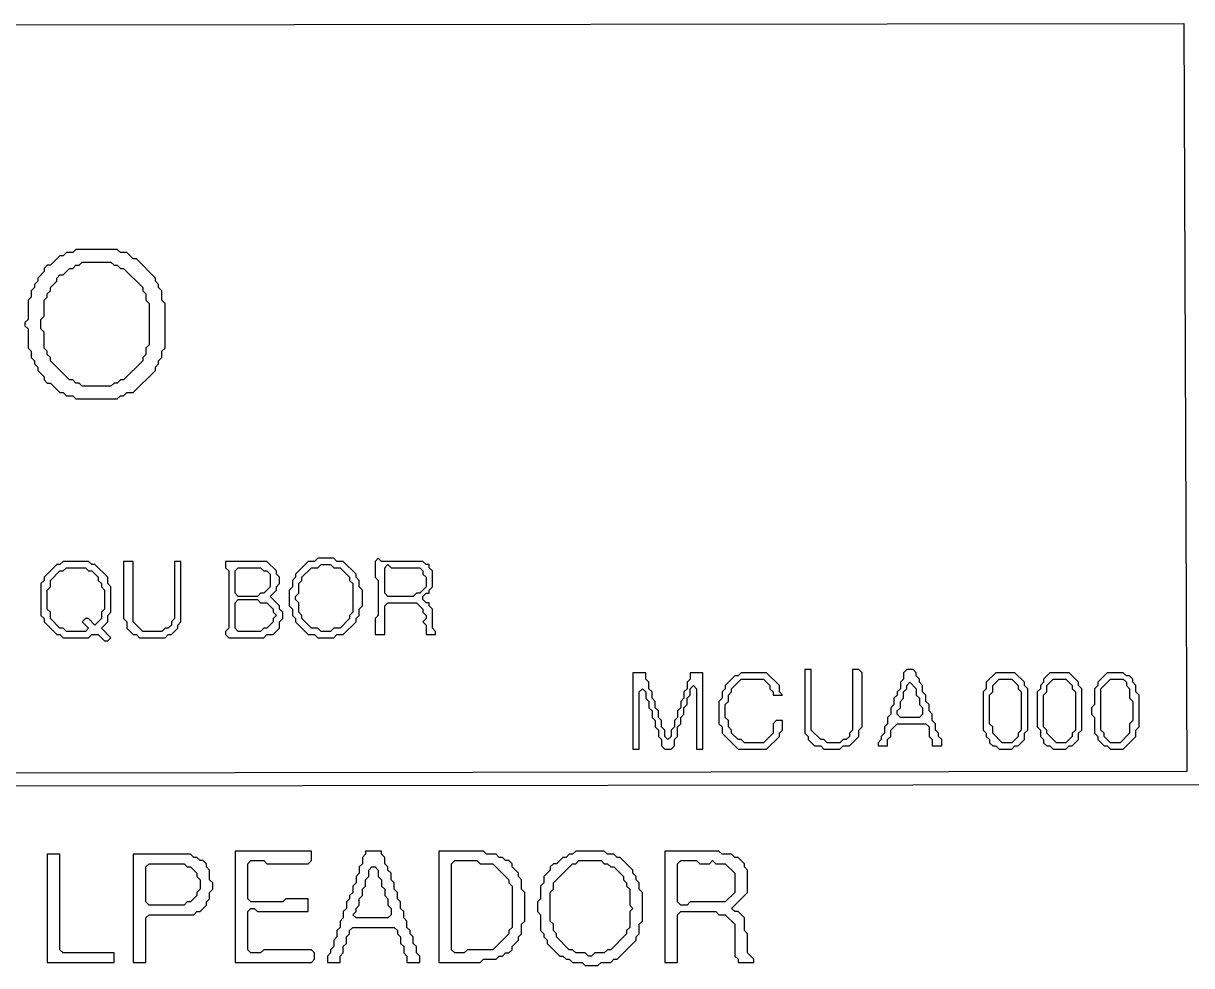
# Model space of a CAD drawing. Extents: x 17 to 323, y -435 to -5.
# Drawn here: x 248.95 to 285.65, y -407.3 to -377.7 of the extents above; entities that cross this region are included whole.
import ezdxf

# ---------------------------------------------------------------- set-up
doc = ezdxf.new("R2010")
doc.units = 0

msp = doc.modelspace()

# ---------------------------------------------------------------- linework, layer by layer
at = {"layer": 'CONTOURS'}
for p, q in [((208.8, -377.8), (285.4, -377.7)), ((285.4, -377.7), (285.5, -401.2)), ((250.3, -384.9), (250.2, -385)), ((250.5, -384.9), (250.3, -384.9)), ((250.6, -384.8), (250.5, -384.9)), ((251.9, -384.8), (250.6, -384.8)), ((252, -384.9), (251.9, -384.8)), ((252.2, -384.9), (252, -384.9)), ((252.4, -385.1), (252.2, -384.9)), ((249.7, -385.3), (249.6, -385.4)), ((249.8, -385.3), (249.7, -385.3)), ((250.1, -385), (249.8, -385.3)), ((250.2, -385), (250.1, -385)), ((250.5, -385.4), (250.6, -385.3)), ((250.6, -385.3), (250.7, -385.3)), ((250.7, -385.3), (250.8, -385.2)), ((250.8, -385.2), (251.7, -385.2)), ((251.7, -385.2), (251.8, -385.3)), ((251.8, -385.3), (251.9, -385.3)), ((251.9, -385.3), (252, -385.4)), ((252.5, -385.1), (252.4, -385.1)), ((253.1, -385.7), (252.5, -385.1)), ((249.6, -385.5), (249.4, -385.7)), ((249.4, -385.7), (249.4, -385.8)), ((249.6, -385.4), (249.6, -385.5)), ((250, -385.7), (250.1, -385.6)), ((250, -385.8), (250, -385.7)), ((250.1, -385.6), (250.2, -385.6)), ((250.2, -385.6), (250.4, -385.4)), ((250.4, -385.4), (250.5, -385.4)), ((252, -385.4), (252.1, -385.4)), ((252.1, -385.4), (252.7, -386)), ((253.1, -385.8), (253.1, -385.7)), ((249.3, -386), (249.2, -386.1)), ((249.4, -385.8), (249.3, -385.9)), ((249.3, -385.9), (249.3, -386)), ((249.8, -386), (250, -385.8)), ((249.8, -386.1), (249.8, -386)), ((252.7, -386), (252.7, -386.1)), ((253.2, -385.9), (253.1, -385.8)), ((253.2, -386), (253.2, -385.9)), ((253.3, -386.1), (253.2, -386)), ((249.2, -386.3), (249.1, -386.4)), ((249.1, -386.4), (249.1, -387)), ((249.2, -386.1), (249.2, -386.3)), ((249.6, -386.4), (249.7, -386.3)), ((249.6, -386.9), (249.6, -386.4)), ((249.7, -386.2), (249.8, -386.1)), ((249.7, -386.3), (249.7, -386.2)), ((252.7, -386.1), (252.8, -386.2)), ((252.8, -386.2), (252.8, -386.4)), ((252.8, -386.4), (252.9, -386.5)), ((253.3, -386.4), (253.3, -386.1)), ((253.4, -386.5), (253.3, -386.4)), ((252.9, -386.5), (252.9, -387.8)), ((253.4, -387.9), (253.4, -386.5)), ((249.1, -387), (249, -387.1)), ((249, -387.1), (249, -387.2)), ((249.5, -387), (249.6, -386.9)), ((249.5, -387.3), (249.5, -387)), ((249, -387.2), (249.1, -387.3)), ((249.1, -387.3), (249.1, -387.9)), ((249.6, -387.4), (249.5, -387.3)), ((249.6, -387.9), (249.6, -387.4)), ((249.1, -387.9), (249.2, -388)), ((249.7, -388), (249.6, -387.9)), ((252.9, -387.8), (252.8, -387.9)), ((252.8, -387.9), (252.8, -388.1)), ((253.3, -388), (253.4, -387.9)), ((249.2, -388), (249.2, -388.2)), ((249.2, -388.2), (249.3, -388.3)), ((249.7, -388.1), (249.7, -388)), ((249.8, -388.2), (249.7, -388.1)), ((249.8, -388.3), (249.8, -388.2)), ((252.8, -388.1), (252.7, -388.2)), ((252.7, -388.2), (252.7, -388.3)), ((253.2, -388.3), (253.3, -388.2)), ((253.3, -388.2), (253.3, -388)), ((249.3, -388.3), (249.3, -388.4)), ((249.3, -388.4), (249.4, -388.5)), ((249.4, -388.5), (249.4, -388.6)), ((249.4, -388.6), (249.6, -388.8)), ((250.4, -388.9), (249.8, -388.3)), ((252.7, -388.3), (252.1, -388.9)), ((252.4, -389.3), (253.1, -388.6)), ((253.1, -388.5), (253.2, -388.4)), ((253.1, -388.6), (253.1, -388.5)), ((253.2, -388.4), (253.2, -388.3)), ((249.6, -388.8), (249.6, -388.9)), ((249.6, -388.9), (249.7, -389)), ((249.7, -389), (249.8, -389)), ((249.8, -389), (250.1, -389.3)), ((250.5, -388.9), (250.4, -388.9)), ((250.6, -389), (250.5, -388.9)), ((250.7, -389), (250.6, -389)), ((250.8, -389.1), (250.7, -389)), ((251.8, -389), (251.7, -389.1)), ((251.9, -389), (251.8, -389)), ((252, -388.9), (251.9, -389)), ((252.1, -388.9), (252, -388.9)), ((250.1, -389.3), (250.2, -389.3)), ((250.2, -389.3), (250.3, -389.4)), ((251.7, -389.1), (250.8, -389.1)), ((252.1, -389.4), (252.2, -389.3)), ((252.2, -389.3), (252.4, -389.3)), ((250.3, -389.4), (250.5, -389.4)), ((250.5, -389.4), (250.6, -389.5)), ((250.6, -389.5), (251.9, -389.5)), ((251.9, -389.5), (252, -389.4)), ((252, -389.4), (252.1, -389.4)), ((258.2, -394.5), (258.1, -394.6)), ((258.7, -394.5), (258.2, -394.5)), ((258.8, -394.6), (258.7, -394.5)), ((260.1, -394.5), (260, -394.6)), ((260.2, -394.6), (260.1, -394.5)), ((250, -394.7), (249.6, -395.1)), ((250.1, -394.7), (250, -394.7)), ((250.2, -394.6), (250.1, -394.7)), ((251, -394.6), (250.2, -394.6)), ((250.2, -394.9), (250.3, -394.8)), ((250.3, -394.8), (250.9, -394.8)), ((250.9, -394.8), (251, -394.9)), ((251.1, -394.7), (251, -394.6)), ((251.2, -394.7), (251.1, -394.7)), ((251.6, -395.1), (251.2, -394.7)), ((252.1, -394.6), (252.1, -396.4)), ((252.4, -394.6), (252.1, -394.6)), ((252.4, -396.5), (252.4, -394.6)), ((253.9, -394.6), (253.7, -394.6)), ((253.7, -394.6), (253.7, -396.4)), ((253.9, -396.5), (253.9, -394.6)), ((255.3, -394.6), (255.3, -394.8)), ((256.6, -394.6), (255.3, -394.6)), ((255.3, -394.8), (255.4, -394.9)), ((255.6, -394.9), (255.7, -394.8)), ((255.7, -394.8), (256.4, -394.8)), ((256.4, -394.8), (256.5, -394.9)), ((256.9, -394.9), (256.6, -394.6)), ((257.9, -394.6), (257.5, -395)), ((257.7, -395.1), (258, -394.8)), ((258.1, -394.6), (257.9, -394.6)), ((258, -394.8), (258.2, -394.8)), ((258.2, -394.8), (258.3, -394.7)), ((258.3, -394.7), (258.6, -394.7)), ((258.6, -394.7), (258.7, -394.8)), ((258.7, -394.8), (258.9, -394.8)), ((259, -394.6), (258.8, -394.6)), ((258.9, -394.8), (259.2, -395.1)), ((259.4, -395), (259, -394.6)), ((260, -394.6), (260, -395.1)), ((261.5, -394.6), (260.2, -394.6)), ((260.3, -394.8), (260.4, -394.7)), ((260.3, -395.6), (260.3, -394.8)), ((260.4, -394.7), (260.5, -394.8)), ((260.5, -394.8), (261.4, -394.8)), ((261.4, -394.8), (261.5, -394.9)), ((261.6, -394.7), (261.5, -394.6)), ((261.7, -394.7), (261.6, -394.7)), ((261.7, -394.8), (261.7, -394.7)), ((261.8, -394.9), (261.7, -394.8)), ((249.6, -395.2), (249.5, -395.3)), ((249.6, -395.1), (249.6, -395.2)), ((249.8, -395.2), (250.1, -394.9)), ((249.8, -395.4), (249.8, -395.2)), ((250.1, -394.9), (250.2, -394.9)), ((251, -394.9), (251.1, -394.9)), ((251.1, -394.9), (251.3, -395.1)), ((251.3, -395.1), (251.3, -395.2)), ((251.3, -395.2), (251.4, -395.3)), ((251.6, -395.3), (251.6, -395.1)), ((255.4, -394.9), (255.4, -396.7)), ((255.6, -395.6), (255.6, -394.9)), ((256.5, -394.9), (256.6, -394.9)), ((256.6, -394.9), (256.7, -395)), ((256.7, -395), (256.7, -395.4)), ((256.9, -395), (256.9, -394.9)), ((257, -395.1), (256.9, -395)), ((257, -395.3), (257, -395.1)), ((257.5, -395.1), (257.4, -395.2)), ((257.4, -395.2), (257.4, -395.4)), ((257.5, -395), (257.5, -395.1)), ((257.6, -395.3), (257.7, -395.2)), ((257.7, -395.2), (257.7, -395.1)), ((259.2, -395.1), (259.2, -395.2)), ((259.2, -395.2), (259.3, -395.3)), ((259.4, -395.1), (259.4, -395)), ((259.5, -395.2), (259.4, -395.1)), ((259.5, -395.4), (259.5, -395.2)), ((260, -395.1), (260.1, -395.2)), ((260.1, -395.2), (260.1, -396.3)), ((261.5, -394.9), (261.5, -395)), ((261.5, -395), (261.6, -395.1)), ((261.6, -395.1), (261.6, -395.4)), ((261.8, -395.4), (261.8, -394.9)), ((249.5, -395.3), (249.5, -396.3)), ((249.7, -395.5), (249.8, -395.4)), ((249.7, -396.1), (249.7, -395.5)), ((251.4, -395.3), (251.4, -395.4)), ((251.4, -395.4), (251.5, -395.5)), ((251.5, -395.5), (251.5, -396.1)), ((251.7, -395.4), (251.6, -395.3)), ((251.7, -396.2), (251.7, -395.4)), ((255.7, -395.7), (255.6, -395.6)), ((256.4, -395.6), (256.3, -395.7)), ((256.5, -395.6), (256.4, -395.6)), ((256.7, -395.4), (256.5, -395.6)), ((256.7, -395.7), (256.9, -395.5)), ((256.9, -395.4), (257, -395.3)), ((256.9, -395.5), (256.9, -395.4)), ((257.4, -395.4), (257.3, -395.5)), ((257.3, -395.5), (257.3, -396)), ((257.5, -395.7), (257.6, -395.6)), ((257.6, -395.6), (257.6, -395.3)), ((259.3, -395.3), (259.3, -396.2)), ((259.6, -395.5), (259.5, -395.4)), ((259.6, -396), (259.6, -395.5)), ((260.4, -395.7), (260.3, -395.6)), ((261.3, -395.6), (261.2, -395.7)), ((261.4, -395.6), (261.3, -395.6)), ((261.6, -395.4), (261.4, -395.6)), ((261.5, -395.7), (261.6, -395.6)), ((261.6, -395.6), (261.7, -395.6)), ((261.7, -395.5), (261.8, -395.4)), ((261.7, -395.6), (261.7, -395.5)), ((255.6, -395.9), (255.7, -395.8)), ((255.6, -396.7), (255.6, -395.9)), ((256.3, -395.7), (255.7, -395.7)), ((255.7, -395.8), (256.3, -395.8)), ((256.3, -395.8), (256.4, -395.9)), ((256.4, -395.9), (256.6, -395.9)), ((256.6, -395.9), (256.8, -396.1)), ((257, -396), (256.7, -395.7)), ((257.5, -395.8), (257.5, -395.7)), ((257.6, -395.9), (257.5, -395.8)), ((257.6, -396.2), (257.6, -395.9)), ((260.3, -396), (260.4, -395.9)), ((261.2, -395.7), (260.4, -395.7)), ((260.4, -395.9), (261.3, -395.9)), ((261.3, -395.9), (261.5, -396.1)), ((261.5, -395.8), (261.5, -395.7)), ((261.6, -395.9), (261.5, -395.8)), ((261.7, -395.9), (261.6, -395.9)), ((261.7, -396), (261.7, -395.9)), ((249.5, -396.3), (249.6, -396.4)), ((249.8, -396.2), (249.7, -396.1)), ((249.8, -396.4), (249.8, -396.2)), ((251.5, -396.1), (251.4, -396.2)), ((251.4, -396.2), (251.4, -396.4)), ((251.6, -396.3), (251.7, -396.2)), ((251.6, -396.5), (251.6, -396.3)), ((256.8, -396.1), (256.8, -396.2)), ((256.8, -396.2), (256.9, -396.3)), ((256.9, -396.3), (256.8, -396.4)), ((257, -396.1), (257, -396)), ((257.1, -396.2), (257, -396.1)), ((257.1, -396.4), (257.1, -396.2)), ((257.3, -396), (257.4, -396.1)), ((257.4, -396.1), (257.4, -396.3)), ((257.4, -396.3), (257.5, -396.4)), ((257.7, -396.3), (257.6, -396.2)), ((257.7, -396.4), (257.7, -396.3)), ((259.3, -396.2), (259.2, -396.3)), ((259.2, -396.3), (259.2, -396.4)), ((259.4, -396.4), (259.5, -396.3)), ((259.5, -396.1), (259.6, -396)), ((259.5, -396.3), (259.5, -396.1)), ((260.1, -396.3), (260, -396.4)), ((260.3, -396.9), (260.3, -396)), ((261.5, -396.1), (261.5, -396.2)), ((261.5, -396.2), (261.6, -396.3)), ((261.6, -396.3), (261.6, -396.4)), ((261.8, -396.1), (261.7, -396)), ((261.8, -396.7), (261.8, -396.1)), ((249.6, -396.4), (249.6, -396.5)), ((249.6, -396.5), (250, -396.9)), ((250.1, -396.7), (249.8, -396.4)), ((250.2, -396.7), (250.1, -396.7)), ((250.3, -396.8), (250.2, -396.7)), ((250.9, -396.4), (250.8, -396.5)), ((250.8, -396.5), (251, -396.7)), ((251, -396.4), (250.9, -396.4)), ((251, -396.7), (250.9, -396.8)), ((251.2, -396.6), (251, -396.4)), ((251.4, -396.4), (251.2, -396.6)), ((251.4, -396.7), (251.6, -396.5)), ((251.7, -397), (251.4, -396.7)), ((252.1, -396.4), (252.2, -396.5)), ((252.2, -396.5), (252.2, -396.7)), ((252.2, -396.7), (252.4, -396.9)), ((252.7, -396.8), (252.4, -396.5)), ((253.4, -396.7), (253.3, -396.8)), ((253.5, -396.7), (253.4, -396.7)), ((253.6, -396.6), (253.5, -396.7)), ((253.7, -396.4), (253.6, -396.5)), ((253.6, -396.5), (253.6, -396.6)), ((253.6, -396.9), (253.8, -396.7)), ((253.8, -396.6), (253.9, -396.5)), ((253.8, -396.7), (253.8, -396.6)), ((255.4, -396.7), (255.3, -396.8)), ((255.7, -396.8), (255.6, -396.7)), ((256.5, -396.7), (256.4, -396.8)), ((256.6, -396.7), (256.5, -396.7)), ((256.8, -396.5), (256.6, -396.7)), ((256.8, -396.4), (256.8, -396.5)), ((256.8, -396.9), (257, -396.7)), ((257, -396.5), (257.1, -396.4)), ((257, -396.7), (257, -396.5)), ((257.5, -396.4), (257.5, -396.5)), ((257.5, -396.5), (257.9, -396.9)), ((258, -396.7), (257.7, -396.4)), ((258.2, -396.7), (258, -396.7)), ((258.3, -396.8), (258.2, -396.7)), ((258.7, -396.7), (258.6, -396.8)), ((258.9, -396.7), (258.7, -396.7)), ((259.2, -396.4), (258.9, -396.7)), ((259, -396.9), (259.4, -396.5)), ((259.4, -396.5), (259.4, -396.4)), ((260, -396.4), (260, -396.9)), ((261.6, -396.4), (261.5, -396.5)), ((261.5, -396.5), (261.6, -396.6)), ((261.6, -396.6), (261.6, -396.9)), ((261.9, -396.8), (261.8, -396.7)), ((250, -396.9), (250.1, -396.9)), ((250.1, -396.9), (250.2, -397)), ((250.2, -397), (251, -397)), ((250.9, -396.8), (250.3, -396.8)), ((251, -397), (251.1, -396.9)), ((251.1, -396.9), (251.3, -396.9)), ((251.3, -396.9), (251.5, -397.1)), ((251.6, -397.1), (251.7, -397)), ((252.4, -396.9), (252.5, -396.9)), ((252.5, -396.9), (252.6, -397)), ((252.6, -397), (253.4, -397)), ((253.3, -396.8), (252.7, -396.8)), ((253.4, -397), (253.5, -396.9)), ((253.5, -396.9), (253.6, -396.9)), ((255.3, -396.8), (255.3, -396.9)), ((255.3, -396.9), (255.4, -397)), ((255.4, -397), (256.5, -397)), ((256.4, -396.8), (255.7, -396.8)), ((256.5, -397), (256.6, -396.9)), ((256.6, -396.9), (256.8, -396.9)), ((257.9, -396.9), (258.1, -396.9)), ((258.1, -396.9), (258.2, -397)), ((258.2, -397), (258.7, -397)), ((258.6, -396.8), (258.3, -396.8)), ((258.7, -397), (258.8, -396.9)), ((258.8, -396.9), (259, -396.9)), ((260, -396.9), (260.3, -396.9)), ((261.6, -396.9), (261.9, -396.9)), ((261.9, -396.9), (261.9, -396.8)), ((251.5, -397.1), (251.6, -397.1)), ((268.1, -398.1), (268.1, -400.5)), ((268.5, -398.1), (268.1, -398.1)), ((268.5, -398.3), (268.5, -398.1)), ((270.3, -398.1), (269.9, -398.1)), ((269.9, -398.1), (269.9, -398.3)), ((270.3, -400.5), (270.3, -398.1)), ((271.5, -398.1), (271.4, -398.2)), ((272.3, -398.1), (271.5, -398.1)), ((272.7, -398.5), (272.3, -398.1)), ((273.5, -398), (273.5, -400)), ((273.7, -398), (273.5, -398)), ((273.7, -399.9), (273.7, -398)), ((275.2, -398), (275, -398)), ((275, -398), (275, -399.9)), ((275.3, -398.1), (275.2, -398)), ((275.3, -399.8), (275.3, -398.1)), ((276.7, -398), (276.6, -398.1)), ((276.6, -398.1), (276.6, -398.3)), ((276.9, -398), (276.7, -398)), ((277, -398.1), (276.9, -398)), ((277, -398.2), (277, -398.1)), ((279.5, -398.1), (279.2, -398.4)), ((280.1, -398.1), (279.5, -398.1)), ((280.4, -398.4), (280.1, -398.1)), ((281.2, -398.1), (281, -398.3)), ((281.8, -398.1), (281.2, -398.1)), ((282.1, -398.4), (281.8, -398.1)), ((283, -398.1), (282.7, -398.4)), ((283.5, -398.1), (283, -398.1)), ((283.6, -398.2), (283.5, -398.1)), ((268.6, -398.4), (268.5, -398.3)), ((268.6, -398.6), (268.6, -398.4)), ((269.9, -398.3), (269.8, -398.4)), ((269.8, -398.4), (269.8, -398.6)), ((269.9, -398.6), (270, -398.5)), ((270, -398.5), (270.1, -398.6)), ((271.3, -398.2), (271, -398.5)), ((271, -398.5), (271, -398.6)), ((271.2, -398.6), (271.5, -398.3)), ((271.4, -398.2), (271.3, -398.2)), ((271.5, -398.3), (272.2, -398.3)), ((272.2, -398.3), (272.4, -398.5)), ((272.4, -398.5), (272.4, -398.6)), ((272.7, -398.7), (272.7, -398.5)), ((276.6, -398.3), (276.5, -398.4)), ((276.5, -398.4), (276.5, -398.6)), ((276.7, -398.5), (276.8, -398.4)), ((276.7, -398.6), (276.7, -398.5)), ((276.8, -398.4), (277, -398.6)), ((277.1, -398.3), (277, -398.2)), ((277.1, -398.4), (277.1, -398.3)), ((277.2, -398.5), (277.1, -398.4)), ((277.2, -398.7), (277.2, -398.5)), ((279.2, -398.4), (279.2, -398.6)), ((279.4, -398.5), (279.6, -398.3)), ((279.4, -398.7), (279.4, -398.5)), ((279.6, -398.3), (280, -398.3)), ((280, -398.3), (280.2, -398.5)), ((280.2, -398.5), (280.2, -398.6)), ((280.4, -398.5), (280.4, -398.4)), ((280.5, -398.6), (280.4, -398.5)), ((281, -398.4), (280.9, -398.5)), ((280.9, -398.5), (280.9, -398.6)), ((281, -398.3), (281, -398.4)), ((281.1, -398.5), (281.3, -398.3)), ((281.1, -398.7), (281.1, -398.5)), ((281.3, -398.3), (281.7, -398.3)), ((281.7, -398.3), (281.9, -398.5)), ((281.9, -398.5), (281.9, -398.6)), ((282.1, -398.5), (282.1, -398.4)), ((282.2, -398.6), (282.1, -398.5)), ((282.7, -398.5), (282.6, -398.6)), ((282.7, -398.4), (282.7, -398.5)), ((282.8, -398.6), (283.1, -398.3)), ((283.1, -398.3), (283.5, -398.3)), ((283.5, -398.3), (283.6, -398.4)), ((283.7, -398.2), (283.6, -398.2)), ((283.6, -398.4), (283.6, -398.5)), ((283.6, -398.5), (283.7, -398.6)), ((283.8, -398.3), (283.7, -398.2)), ((283.8, -398.4), (283.8, -398.3)), ((283.9, -398.5), (283.8, -398.4)), ((283.9, -398.7), (283.9, -398.5)), ((268.3, -398.7), (268.4, -398.6)), ((268.3, -400.5), (268.3, -398.7)), ((268.4, -398.6), (268.5, -398.7)), ((268.5, -398.7), (268.5, -398.9)), ((268.5, -398.9), (268.6, -399)), ((268.7, -398.7), (268.6, -398.6)), ((268.7, -398.9), (268.7, -398.7)), ((268.8, -399), (268.7, -398.9)), ((269.7, -398.9), (269.6, -399)), ((269.8, -398.6), (269.7, -398.7)), ((269.7, -398.7), (269.7, -398.9)), ((269.8, -398.9), (269.9, -398.8)), ((269.8, -399.1), (269.8, -398.9)), ((269.9, -398.8), (269.9, -398.6)), ((270.1, -398.6), (270.1, -400.5)), ((270.9, -398.9), (270.8, -399)), ((271, -398.6), (270.9, -398.7)), ((270.9, -398.7), (270.9, -398.9)), ((271.1, -398.8), (271.2, -398.7)), ((271.1, -399), (271.1, -398.8)), ((271.2, -398.7), (271.2, -398.6)), ((272.4, -398.6), (272.5, -398.7)), ((272.5, -398.7), (272.5, -398.8)), ((272.5, -398.8), (272.8, -398.8)), ((272.8, -398.8), (272.7, -398.7)), ((276.4, -398.8), (276.3, -398.9)), ((276.3, -398.9), (276.3, -399.1)), ((276.5, -398.6), (276.4, -398.7)), ((276.4, -398.7), (276.4, -398.8)), ((276.5, -399), (276.6, -398.9)), ((276.6, -398.7), (276.7, -398.6)), ((276.6, -398.9), (276.6, -398.7)), ((277, -398.6), (277, -398.8)), ((277, -398.8), (277.1, -398.9)), ((277.1, -398.9), (277.1, -399.1)), ((277.3, -398.8), (277.2, -398.7)), ((277.3, -399), (277.3, -398.8)), ((279.2, -398.6), (279.1, -398.7)), ((279.1, -398.7), (279.1, -399.9)), ((279.3, -398.8), (279.4, -398.7)), ((279.3, -399.7), (279.3, -398.8)), ((280.2, -398.6), (280.3, -398.7)), ((280.3, -398.7), (280.3, -399.9)), ((280.5, -399.9), (280.5, -398.6)), ((280.9, -398.6), (280.8, -398.7)), ((280.8, -398.7), (280.8, -399.8)), ((281, -398.8), (281.1, -398.7)), ((281, -399.8), (281, -398.8)), ((281.9, -398.6), (282, -398.7)), ((282, -398.7), (282, -399.9)), ((282.2, -399.9), (282.2, -398.6)), ((282.6, -398.6), (282.6, -399.1)), ((282.8, -399.9), (282.8, -398.6)), ((283.7, -398.6), (283.7, -398.9)), ((283.7, -398.9), (283.8, -399)), ((284, -398.8), (283.9, -398.7)), ((284, -399.8), (284, -398.8)), ((268.6, -399), (268.6, -399.2)), ((268.6, -399.2), (268.7, -399.3)), ((268.8, -399.2), (268.8, -399)), ((268.9, -399.3), (268.8, -399.2)), ((269.6, -399.2), (269.5, -399.3)), ((269.6, -399), (269.6, -399.2)), ((269.7, -399.2), (269.8, -399.1)), ((269.7, -399.4), (269.7, -399.2)), ((270.8, -399), (270.8, -399.7)), ((271, -399.1), (271.1, -399)), ((271, -399.5), (271, -399.1)), ((276.3, -399.1), (276.2, -399.2)), ((276.2, -399.2), (276.2, -399.4)), ((276.4, -399.3), (276.5, -399.2)), ((276.5, -399.2), (276.5, -399)), ((277.1, -399.1), (277.2, -399.2)), ((277.2, -399.2), (277.2, -399.4)), ((277.4, -399.1), (277.3, -399)), ((277.4, -399.3), (277.4, -399.1)), ((282.6, -399.1), (282.5, -399.2)), ((282.5, -399.2), (282.5, -399.4)), ((283.8, -399), (283.8, -399.6)), ((268.7, -399.3), (268.7, -399.5)), ((268.7, -399.5), (268.8, -399.6)), ((268.8, -399.6), (268.8, -399.8)), ((268.9, -399.5), (268.9, -399.3)), ((269, -399.6), (268.9, -399.5)), ((269, -399.8), (269, -399.6)), ((269.5, -399.5), (269.4, -399.6)), ((269.4, -399.6), (269.4, -399.8)), ((269.5, -399.3), (269.5, -399.5)), ((269.6, -399.5), (269.7, -399.4)), ((269.6, -399.7), (269.6, -399.5)), ((271.1, -399.6), (271, -399.5)), ((271.1, -399.8), (271.1, -399.6)), ((272.6, -399.6), (272.5, -399.7)), ((272.8, -399.6), (272.6, -399.6)), ((272.8, -399.9), (272.8, -399.6)), ((276.2, -399.4), (276.1, -399.5)), ((276.1, -399.5), (276.1, -399.7)), ((276.4, -399.4), (276.4, -399.3)), ((276.5, -399.5), (276.4, -399.4)), ((277.1, -399.5), (276.5, -399.5)), ((277.2, -399.4), (277.1, -399.5)), ((277.5, -399.4), (277.4, -399.3)), ((277.5, -399.6), (277.5, -399.4)), ((277.6, -399.7), (277.5, -399.6)), ((282.5, -399.4), (282.6, -399.5)), ((282.6, -399.5), (282.6, -400)), ((283.8, -399.6), (283.7, -399.7)), ((268.8, -399.8), (268.9, -399.9)), ((268.9, -399.9), (268.9, -400.1)), ((269.1, -399.9), (269, -399.8)), ((269.1, -400.1), (269.1, -399.9)), ((269.4, -399.8), (269.3, -399.9)), ((269.3, -399.9), (269.3, -400.1)), ((269.5, -399.8), (269.6, -399.7)), ((269.5, -400.1), (269.5, -399.8)), ((270.8, -399.7), (270.9, -399.8)), ((270.9, -399.8), (270.9, -400)), ((270.9, -400), (271.4, -400.5)), ((271.2, -399.9), (271.1, -399.8)), ((271.2, -400), (271.2, -399.9)), ((271.4, -400.2), (271.2, -400)), ((272.5, -400), (272.2, -400.3)), ((272.5, -399.7), (272.5, -400)), ((272.7, -400), (272.8, -399.9)), ((272.7, -400.1), (272.7, -400)), ((273.5, -400), (273.6, -400.1)), ((274, -400.2), (273.7, -399.9)), ((275, -399.9), (274.9, -400)), ((274.9, -400), (274.9, -400.1)), ((275.2, -399.9), (275.3, -399.8)), ((275.2, -400.1), (275.2, -399.9)), ((276, -400), (275.9, -400.1)), ((276.1, -399.7), (276, -399.8)), ((276, -399.8), (276, -400)), ((276.2, -399.9), (276.4, -399.7)), ((276.2, -400.1), (276.2, -399.9)), ((276.4, -399.7), (277.3, -399.7)), ((277.3, -399.7), (277.4, -399.8)), ((277.4, -399.8), (277.4, -400.1)), ((277.6, -399.9), (277.6, -399.7)), ((277.7, -400), (277.6, -399.9)), ((277.7, -400.1), (277.7, -400)), ((279.1, -399.9), (279.2, -400)), ((279.2, -400), (279.2, -400.1)), ((279.4, -399.8), (279.3, -399.7)), ((279.4, -400), (279.4, -399.8)), ((279.7, -400.3), (279.4, -400)), ((280.3, -399.9), (280.2, -400)), ((280.2, -400), (280.2, -400.1)), ((280.4, -400), (280.5, -399.9)), ((280.4, -400.2), (280.4, -400)), ((280.8, -399.8), (280.9, -399.9)), ((280.9, -399.9), (280.9, -400.1)), ((281.1, -399.9), (281, -399.8)), ((281.1, -400), (281.1, -399.9)), ((281.4, -400.3), (281.1, -400)), ((282, -399.9), (281.9, -400)), ((281.9, -400), (281.9, -400.1)), ((282.1, -400), (282.2, -399.9)), ((282.1, -400.2), (282.1, -400)), ((282.6, -400), (282.7, -400.1)), ((282.9, -400), (282.8, -399.9)), ((282.9, -400.1), (282.9, -400)), ((283.7, -400), (283.4, -400.3)), ((283.7, -399.7), (283.7, -400)), ((283.9, -399.9), (284, -399.8)), ((283.9, -400.1), (283.9, -399.9)), ((268.9, -400.1), (269, -400.2)), ((269, -400.2), (269, -400.4)), ((269.2, -400.2), (269.1, -400.1)), ((269.3, -400.1), (269.2, -400.2)), ((269.4, -400.2), (269.5, -400.1)), ((269.4, -400.4), (269.4, -400.2)), ((271.5, -400.2), (271.4, -400.2)), ((271.6, -400.3), (271.5, -400.2)), ((272.2, -400.3), (271.6, -400.3)), ((272.3, -400.5), (272.7, -400.1)), ((273.6, -400.1), (273.6, -400.2)), ((273.6, -400.2), (273.8, -400.4)), ((274.1, -400.2), (274, -400.2)), ((274.2, -400.3), (274.1, -400.2)), ((274.6, -400.3), (274.2, -400.3)), ((274.7, -400.2), (274.6, -400.3)), ((274.8, -400.2), (274.7, -400.2)), ((274.9, -400.1), (274.8, -400.2)), ((274.9, -400.4), (275.2, -400.1)), ((275.9, -400.2), (275.8, -400.3)), ((275.8, -400.3), (275.8, -400.4)), ((275.9, -400.1), (275.9, -400.2)), ((276.1, -400.2), (276.2, -400.1)), ((276.1, -400.4), (276.1, -400.2)), ((277.4, -400.1), (277.5, -400.2)), ((277.5, -400.2), (277.5, -400.4)), ((277.8, -400.2), (277.7, -400.1)), ((277.8, -400.4), (277.8, -400.2)), ((279.2, -400.1), (279.3, -400.2)), ((279.3, -400.2), (279.3, -400.3)), ((279.3, -400.3), (279.4, -400.4)), ((280, -400.3), (279.7, -400.3)), ((280.2, -400.1), (280, -400.3)), ((280.2, -400.4), (280.4, -400.2)), ((280.9, -400.1), (281, -400.2)), ((281, -400.2), (281, -400.3)), ((281, -400.3), (281.1, -400.4)), ((281.7, -400.3), (281.4, -400.3)), ((281.9, -400.1), (281.7, -400.3)), ((281.9, -400.4), (282.1, -400.2)), ((282.7, -400.1), (282.7, -400.2)), ((282.7, -400.2), (282.9, -400.4)), ((283.1, -400.3), (282.9, -400.1)), ((283.4, -400.3), (283.1, -400.3)), ((283.5, -400.5), (283.9, -400.1)), ((268.1, -400.5), (268.3, -400.5)), ((269, -400.4), (269.1, -400.5)), ((269.1, -400.5), (269.3, -400.5)), ((269.3, -400.5), (269.4, -400.4)), ((270.1, -400.5), (270.3, -400.5)), ((271.4, -400.5), (272.3, -400.5)), ((273.8, -400.4), (274, -400.4)), ((274, -400.4), (274.1, -400.5)), ((274.1, -400.5), (274.6, -400.5)), ((274.6, -400.5), (274.7, -400.4)), ((274.7, -400.4), (274.9, -400.4)), ((275.8, -400.4), (276.1, -400.4)), ((277.5, -400.4), (277.8, -400.4)), ((279.4, -400.4), (279.5, -400.4)), ((279.5, -400.4), (279.6, -400.5)), ((279.6, -400.5), (280, -400.5)), ((280, -400.5), (280.1, -400.4)), ((280.1, -400.4), (280.2, -400.4)), ((281.1, -400.4), (281.2, -400.4)), ((281.2, -400.4), (281.3, -400.5)), ((281.3, -400.5), (281.7, -400.5)), ((281.7, -400.5), (281.8, -400.4)), ((281.8, -400.4), (281.9, -400.4)), ((282.9, -400.4), (283, -400.4)), ((283, -400.4), (283.1, -400.5)), ((283.1, -400.5), (283.5, -400.5)), ((285.5, -401.2), (208.9, -401.3)), ((208.8, -401.7), (291.3, -401.6)), ((249.7, -403.8), (249.7, -407.2)), ((250.1, -403.8), (249.7, -403.8)), ((250.1, -406.8), (250.1, -403.8)), ((254.2, -403.8), (252.4, -403.8)), ((252.4, -403.8), (252.4, -407.2)), ((254.3, -403.9), (254.2, -403.8)), ((254.4, -403.9), (254.3, -403.9)), ((254.5, -404), (254.4, -403.9)), ((254.6, -404), (254.5, -404)), ((254.7, -404.1), (254.6, -404)), ((255.6, -403.7), (255.6, -407.2)), ((258, -403.7), (255.6, -403.7)), ((256, -404.1), (256.1, -404)), ((256.1, -404), (256.5, -404)), ((256.5, -404), (256.6, -404.1)), ((257.9, -404.1), (258, -404)), ((258, -404), (258, -403.7)), ((259.7, -403.8), (259.6, -403.9)), ((259.6, -403.9), (259.6, -404.1)), ((259.7, -403.7), (259.7, -403.8)), ((260.2, -403.7), (259.7, -403.7)), ((260.2, -403.8), (260.2, -403.7)), ((260.3, -403.9), (260.2, -403.8)), ((260.3, -404.1), (260.3, -403.9)), ((262, -403.7), (262, -407.2)), ((263.4, -403.7), (262, -403.7)), ((262.4, -404.1), (262.5, -404)), ((262.5, -404), (263.2, -404)), ((263.2, -404), (263.3, -404.1)), ((263.5, -403.8), (263.4, -403.7)), ((263.8, -403.8), (263.5, -403.8)), ((263.9, -403.9), (263.8, -403.8)), ((264, -403.9), (263.9, -403.9)), ((264.1, -404), (264, -403.9)), ((264.2, -404), (264.1, -404)), ((264.3, -404.1), (264.2, -404)), ((265.9, -403.9), (265.7, -404.1)), ((266, -403.9), (265.9, -403.9)), ((266.1, -403.8), (266, -403.9)), ((266.2, -403.8), (266.1, -403.8)), ((266.3, -403.7), (266.2, -403.8)), ((267.2, -403.7), (266.3, -403.7)), ((266.3, -404.1), (266.4, -404)), ((266.4, -404), (267.1, -404)), ((267.1, -404), (267.2, -404.1)), ((267.3, -403.8), (267.2, -403.7)), ((267.5, -403.8), (267.3, -403.8)), ((267.6, -403.9), (267.5, -403.8)), ((267.7, -403.9), (267.6, -403.9)), ((268.1, -404.3), (267.7, -403.9)), ((269.1, -403.7), (269.1, -407.2)), ((270.8, -403.7), (269.1, -403.7)), ((269.5, -404.1), (269.6, -404)), ((269.6, -404), (270.1, -404)), ((270.1, -404), (270.2, -404.1)), ((270.5, -404.1), (270.6, -404)), ((270.6, -404), (270.7, -404.1)), ((270.9, -403.8), (270.8, -403.7)), ((271.2, -403.8), (270.9, -403.8)), ((271.3, -403.9), (271.2, -403.8)), ((271.4, -403.9), (271.3, -403.9)), ((271.6, -404.1), (271.4, -403.9)), ((252.8, -404.2), (252.9, -404.1)), ((252.8, -405.3), (252.8, -404.2)), ((252.9, -404.1), (254, -404.1)), ((254, -404.1), (254.1, -404.2)), ((254.1, -404.2), (254.2, -404.2)), ((254.2, -404.2), (254.4, -404.4)), ((254.4, -404.4), (254.4, -404.5)), ((254.7, -404.2), (254.7, -404.1)), ((254.8, -404.3), (254.7, -404.2)), ((254.8, -404.6), (254.8, -404.3)), ((256, -405.2), (256, -404.1)), ((256.6, -404.1), (257.9, -404.1)), ((259.5, -404.4), (259.4, -404.5)), ((259.6, -404.1), (259.5, -404.2)), ((259.5, -404.2), (259.5, -404.4)), ((259.8, -404.3), (259.9, -404.2)), ((259.8, -404.5), (259.8, -404.3)), ((259.9, -404.2), (260, -404.2)), ((260, -404.2), (260.1, -404.3)), ((260.1, -404.3), (260.1, -404.5)), ((260.4, -404.2), (260.3, -404.1)), ((260.4, -404.3), (260.4, -404.2)), ((260.5, -404.4), (260.4, -404.3)), ((260.5, -404.6), (260.5, -404.4)), ((262.4, -406.8), (262.4, -404.1)), ((263.3, -404.1), (263.7, -404.1)), ((263.7, -404.1), (264.2, -404.6)), ((264.3, -404.2), (264.3, -404.1)), ((264.5, -404.4), (264.3, -404.2)), ((264.5, -404.5), (264.5, -404.4)), ((265.5, -404.3), (265.3, -404.5)), ((265.6, -404.1), (265.5, -404.2)), ((265.5, -404.2), (265.5, -404.3)), ((265.6, -404.7), (266.2, -404.1)), ((265.7, -404.1), (265.6, -404.1)), ((266.2, -404.1), (266.3, -404.1)), ((267.2, -404.1), (267.3, -404.1)), ((267.3, -404.1), (267.4, -404.2)), ((267.4, -404.2), (267.5, -404.2)), ((267.5, -404.2), (267.8, -404.5)), ((268.1, -404.4), (268.1, -404.3)), ((268.2, -404.5), (268.1, -404.4)), ((269.5, -405.3), (269.5, -404.1)), ((270.2, -404.1), (270.5, -404.1)), ((270.7, -404.1), (271, -404.1)), ((271, -404.1), (271.3, -404.4)), ((271.3, -404.4), (271.3, -405)), ((271.6, -404.2), (271.6, -404.1)), ((271.7, -404.3), (271.6, -404.2)), ((271.7, -405), (271.7, -404.3)), ((254.4, -404.5), (254.5, -404.6)), ((254.5, -404.6), (254.5, -404.9)), ((254.9, -404.7), (254.8, -404.6)), ((254.9, -404.9), (254.9, -404.7)), ((259.4, -404.7), (259.3, -404.8)), ((259.3, -404.8), (259.3, -405)), ((259.4, -404.5), (259.4, -404.7)), ((259.6, -404.9), (259.7, -404.8)), ((259.7, -404.6), (259.8, -404.5)), ((259.7, -404.8), (259.7, -404.6)), ((260.1, -404.5), (260.2, -404.6)), ((260.2, -404.6), (260.2, -404.8)), ((260.2, -404.8), (260.3, -404.9)), ((260.6, -404.7), (260.5, -404.6)), ((260.6, -404.9), (260.6, -404.7)), ((264.2, -404.6), (264.2, -404.7)), ((264.2, -404.7), (264.3, -404.8)), ((264.3, -404.8), (264.3, -406.1)), ((264.6, -404.6), (264.5, -404.5)), ((264.6, -404.9), (264.6, -404.6)), ((265.3, -404.7), (265.2, -404.8)), ((265.2, -404.8), (265.2, -405.2)), ((265.3, -404.5), (265.3, -404.7)), ((265.6, -404.9), (265.6, -404.7)), ((267.8, -404.5), (267.8, -404.6)), ((267.8, -404.6), (267.9, -404.7)), ((267.9, -404.7), (267.9, -404.8)), ((267.9, -404.8), (268, -404.9)), ((268.2, -404.6), (268.2, -404.5)), ((268.3, -404.7), (268.2, -404.6)), ((268.3, -404.9), (268.3, -404.7)), ((254.4, -405.1), (254.2, -405.3)), ((254.5, -404.9), (254.4, -405)), ((254.4, -405), (254.4, -405.1)), ((254.8, -405), (254.9, -404.9)), ((254.8, -405.2), (254.8, -405)), ((259.3, -405), (259.2, -405.1)), ((259.2, -405.1), (259.2, -405.2)), ((259.5, -405.2), (259.6, -405.1)), ((259.6, -405.1), (259.6, -404.9)), ((260.3, -404.9), (260.3, -405.1)), ((260.3, -405.1), (260.4, -405.2)), ((260.7, -405), (260.6, -404.9)), ((260.7, -405.2), (260.7, -405)), ((264.7, -405), (264.6, -404.9)), ((264.7, -405.9), (264.7, -405)), ((265.5, -405), (265.6, -404.9)), ((265.5, -405.9), (265.5, -405)), ((268, -404.9), (268, -405.4)), ((268.4, -405), (268.3, -404.9)), ((268.4, -405.9), (268.4, -405)), ((271.3, -405), (271, -405.3)), ((271.2, -405.5), (271.7, -405)), ((252.9, -405.4), (252.8, -405.3)), ((254, -405.4), (252.9, -405.4)), ((254.1, -405.3), (254, -405.4)), ((254.2, -405.3), (254.1, -405.3)), ((254.5, -405.6), (254.7, -405.4)), ((254.7, -405.3), (254.8, -405.2)), ((254.7, -405.4), (254.7, -405.3)), ((256.1, -405.3), (256, -405.2)), ((256, -405.6), (256.1, -405.5)), ((257.1, -405.3), (256.1, -405.3)), ((256.1, -405.5), (256.2, -405.5)), ((256.2, -405.5), (256.3, -405.6)), ((257.2, -405.2), (257.1, -405.3)), ((257.9, -405.2), (257.2, -405.2)), ((257.9, -405.6), (257.9, -405.2)), ((259.1, -405.5), (259, -405.6)), ((259.2, -405.2), (259.1, -405.3)), ((259.1, -405.3), (259.1, -405.5)), ((259.4, -405.5), (259.5, -405.4)), ((259.4, -405.6), (259.4, -405.5)), ((259.5, -405.4), (259.5, -405.2)), ((260.4, -405.2), (260.4, -405.4)), ((260.4, -405.4), (260.5, -405.5)), ((260.5, -405.5), (260.5, -405.7)), ((260.8, -405.3), (260.7, -405.2)), ((260.8, -405.5), (260.8, -405.3)), ((260.9, -405.6), (260.8, -405.5)), ((265.2, -405.2), (265.1, -405.3)), ((265.1, -405.3), (265.1, -405.6)), ((268, -405.4), (268.1, -405.5)), ((268.1, -405.5), (268, -405.6)), ((269.6, -405.4), (269.5, -405.3)), ((269.8, -405.4), (269.6, -405.4)), ((269.9, -405.3), (269.8, -405.4)), ((271, -405.3), (269.9, -405.3)), ((271.3, -405.6), (271.2, -405.5)), ((252.8, -405.8), (252.9, -405.7)), ((252.8, -407.2), (252.8, -405.8)), ((252.9, -405.7), (254.3, -405.7)), ((254.3, -405.7), (254.4, -405.6)), ((254.4, -405.6), (254.5, -405.6)), ((256, -406.8), (256, -405.6)), ((256.3, -405.6), (257.9, -405.6)), ((259, -405.8), (258.9, -405.9)), ((258.9, -405.9), (258.9, -406.1)), ((259, -405.6), (259, -405.8)), ((259.3, -405.7), (259.4, -405.6)), ((259.4, -405.8), (259.3, -405.7)), ((260.4, -405.8), (259.4, -405.8)), ((260.5, -405.7), (260.4, -405.8)), ((260.9, -405.8), (260.9, -405.6)), ((261, -405.9), (260.9, -405.8)), ((261, -406.1), (261, -405.9)), ((264.6, -406), (264.7, -405.9)), ((265.1, -405.6), (265.2, -405.7)), ((265.2, -405.7), (265.2, -406.2)), ((265.6, -406), (265.5, -405.9)), ((268, -405.6), (268, -406.1)), ((268.3, -406), (268.4, -405.9)), ((269.5, -405.7), (269.6, -405.6)), ((269.5, -407.2), (269.5, -405.7)), ((269.6, -405.6), (270.7, -405.6)), ((270.7, -405.6), (270.8, -405.7)), ((270.8, -405.7), (271, -405.7)), ((271, -405.7), (271.3, -406)), ((271.4, -405.6), (271.3, -405.6)), ((271.6, -405.8), (271.4, -405.6)), ((271.6, -406.2), (271.6, -405.8)), ((258.9, -406.1), (258.8, -406.2)), ((258.8, -406.2), (258.8, -406.4)), ((259.2, -406.2), (259.3, -406.1)), ((259.2, -406.3), (259.2, -406.2)), ((259.3, -406.1), (260.6, -406.1)), ((260.6, -406.1), (260.7, -406.2)), ((260.7, -406.2), (260.7, -406.3)), ((261.1, -406.2), (261, -406.1)), ((261.1, -406.3), (261.1, -406.2)), ((264.3, -406.1), (264.2, -406.2)), ((264.2, -406.2), (264.2, -406.3)), ((264.6, -406.3), (264.6, -406)), ((265.2, -406.2), (265.3, -406.3)), ((265.6, -406.2), (265.6, -406)), ((265.7, -406.3), (265.6, -406.2)), ((268, -406.1), (267.9, -406.2)), ((267.9, -406.2), (267.9, -406.3)), ((268.3, -406.3), (268.3, -406)), ((271.3, -406), (271.3, -407)), ((271.7, -406.3), (271.6, -406.2)), ((258.8, -406.4), (258.7, -406.5)), ((258.7, -406.5), (258.7, -406.7)), ((259, -406.7), (259.1, -406.6)), ((259.1, -406.4), (259.2, -406.3)), ((259.1, -406.6), (259.1, -406.4)), ((260.7, -406.3), (260.8, -406.4)), ((260.8, -406.4), (260.8, -406.6)), ((260.8, -406.6), (260.9, -406.7)), ((261.2, -406.4), (261.1, -406.3)), ((261.2, -406.6), (261.2, -406.4)), ((261.3, -406.7), (261.2, -406.6)), ((264.2, -406.3), (263.7, -406.8)), ((264.3, -406.7), (264.5, -406.5)), ((264.5, -406.4), (264.6, -406.3)), ((264.5, -406.5), (264.5, -406.4)), ((265.3, -406.3), (265.3, -406.4)), ((265.3, -406.4), (265.4, -406.5)), ((265.4, -406.5), (265.4, -406.6)), ((265.4, -406.6), (265.8, -407)), ((265.7, -406.4), (265.7, -406.3)), ((266.1, -406.8), (265.7, -406.4)), ((267.9, -406.3), (267.4, -406.8)), ((267.6, -407.1), (268.2, -406.5)), ((268.2, -406.4), (268.3, -406.3)), ((268.2, -406.5), (268.2, -406.4)), ((271.7, -406.9), (271.7, -406.3)), ((250.2, -406.9), (250.1, -406.8)), ((251.8, -406.9), (250.2, -406.9)), ((251.8, -407.2), (251.8, -406.9)), ((256.1, -406.9), (256, -406.8)), ((256.4, -406.9), (256.1, -406.9)), ((256.5, -406.8), (256.4, -406.9)), ((258, -406.8), (256.5, -406.8)), ((258.1, -406.9), (258, -406.8)), ((258.1, -407.1), (258.1, -406.9)), ((258.6, -406.9), (258.5, -407)), ((258.5, -407), (258.5, -407.2)), ((258.7, -406.7), (258.6, -406.8)), ((258.6, -406.8), (258.6, -406.9)), ((258.9, -407), (259, -406.9)), ((258.9, -407.2), (258.9, -407)), ((259, -406.9), (259, -406.7)), ((260.9, -406.7), (260.9, -406.9)), ((260.9, -406.9), (261, -407)), ((261, -407), (261, -407.2)), ((261.3, -406.9), (261.3, -406.7)), ((261.4, -407), (261.3, -406.9)), ((261.4, -407.2), (261.4, -407)), ((262.5, -406.9), (262.4, -406.8)), ((262.8, -406.9), (262.5, -406.9)), ((262.9, -406.8), (262.8, -406.9)), ((263.7, -406.8), (262.9, -406.8)), ((263.8, -407.1), (263.9, -407)), ((263.9, -407), (264, -407)), ((264, -407), (264.1, -406.9)), ((264.1, -406.9), (264.2, -406.9)), ((264.2, -406.9), (264.3, -406.8)), ((264.3, -406.8), (264.3, -406.7)), ((265.8, -407), (265.9, -407)), ((265.9, -407), (266, -407.1)), ((266.2, -406.8), (266.1, -406.8)), ((266.3, -406.9), (266.2, -406.8)), ((266.6, -406.9), (266.3, -406.9)), ((266.7, -407), (266.6, -406.9)), ((266.8, -407), (266.7, -407)), ((266.9, -406.9), (266.8, -407)), ((267.2, -406.9), (266.9, -406.9)), ((267.3, -406.8), (267.2, -406.9)), ((267.4, -406.8), (267.3, -406.8)), ((271.3, -407), (271.4, -407.1)), ((271.9, -407.1), (271.7, -406.9)), ((249.7, -407.2), (251.8, -407.2)), ((252.4, -407.2), (252.8, -407.2)), ((255.6, -407.2), (258, -407.2)), ((258, -407.2), (258.1, -407.1)), ((258.5, -407.2), (258.9, -407.2)), ((261, -407.2), (261.4, -407.2)), ((262, -407.2), (263.3, -407.2)), ((263.3, -407.2), (263.4, -407.1)), ((263.4, -407.1), (263.8, -407.1)), ((266, -407.1), (266.1, -407.1)), ((266.1, -407.1), (266.2, -407.2)), ((266.2, -407.2), (266.5, -407.2)), ((266.5, -407.2), (266.6, -407.3)), ((266.6, -407.3), (267, -407.3)), ((267, -407.3), (267.1, -407.2)), ((267.1, -407.2), (267.4, -407.2)), ((267.4, -407.2), (267.5, -407.1)), ((267.5, -407.1), (267.6, -407.1)), ((269.1, -407.2), (269.5, -407.2)), ((271.4, -407.1), (271.4, -407.2)), ((271.4, -407.2), (271.9, -407.2)), ((271.9, -407.2), (271.9, -407.1))]:
    msp.add_line(p, q, dxfattribs=at)

doc.saveas('drawing.dxf')
